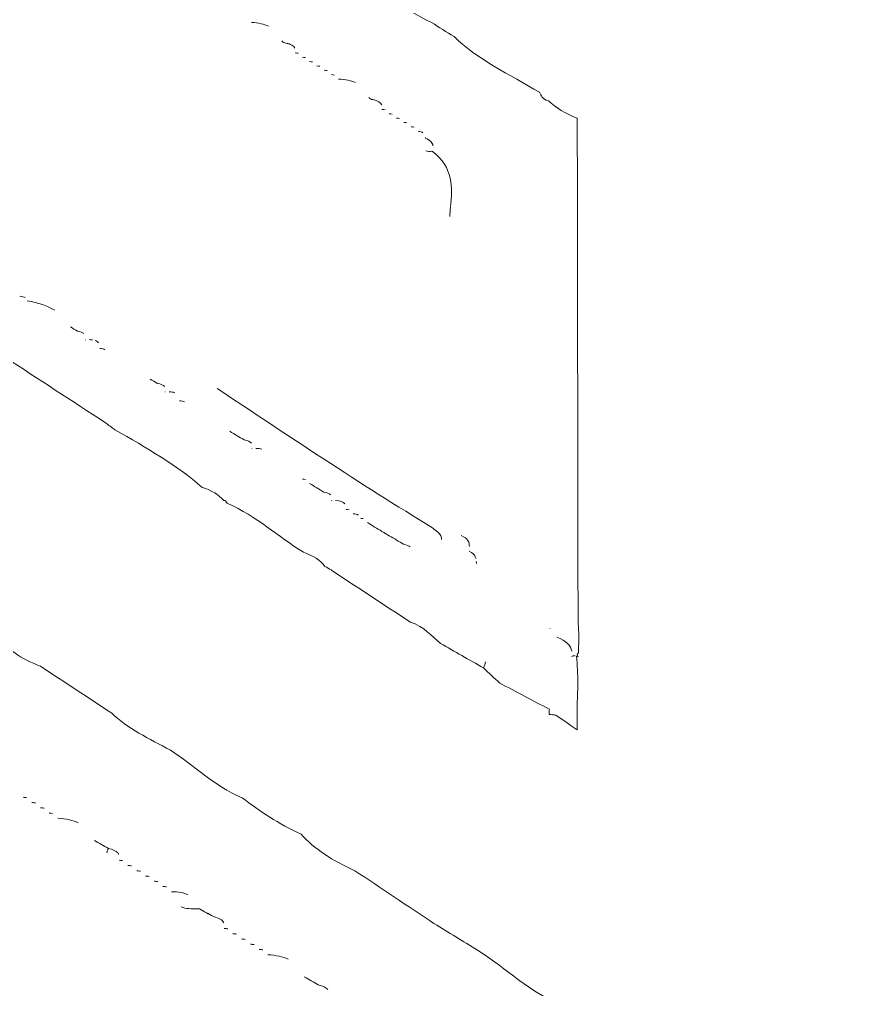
# Model space of a CAD drawing. Header units: inches. Extents: x -17.7 to 63.6, y -44.9 to 13.5.
# Drawn here: x 60.885 to 63.611, y -35.033 to -31.935 of the extents above; entities that cross this region are included whole.
import ezdxf

# ---------------------------------------------------------------- set-up
doc = ezdxf.new("R2010")
doc.units = ezdxf.units.IN
doc.header["$MEASUREMENT"] = 0
doc.layers.add('Capa 1', color=7, linetype='Continuous')

msp = doc.modelspace()

# ---------------------------------------------------------------- linework, layer by layer
at = {"layer": 'Capa 1', "lineweight": 0}
for points in [[(61.0956, -32.9574), (61.0959, -32.9576), (61.0959, -32.9576), (61.0956, -32.9574)], [(61.3502, -33.1241), (61.3505, -33.1243), (61.3505, -33.1243), (61.3502, -33.1241)], [(61.628, -33.3047), (61.6283, -33.3048), (61.6283, -33.3048), (61.628, -33.3047)], [(61.8827, -33.4713), (61.883, -33.4715), (61.883, -33.4715), (61.8827, -33.4713)]]:
    msp.add_lwpolyline(points, dxfattribs=at)
for points, knots in [([(62.6675, -32.2496), (62.6297, -32.2354), (62.599, -32.2169), (62.5753, -32.1942), (62.553, -32.19), (62.5536, -32.1773), (62.5472, -32.1673), (62.4509, -32.1109), (62.3452, -32.0597), (62.274, -31.9895), (62.2499, -31.9745), (62.2259, -31.9595), (62.2019, -31.9446), (62.1063, -31.8962), (62.0234, -31.8408), (61.9505, -31.7798), (61.9199, -31.7607), (61.8893, -31.7416), (61.8586, -31.7225), (61.7641, -31.6816), (61.7049, -31.6212), (61.627, -31.5711), (61.5884, -31.5475), (61.5499, -31.5239), (61.5114, -31.5003), (61.4417, -31.4539), (61.3719, -31.4074), (61.3022, -31.3609), (61.2436, -31.3346), (61.1944, -31.3032), (61.1594, -31.2643), (61.0993, -31.2369), (61.0505, -31.203), (61.0035, -31.168), (60.9257, -31.1338), (60.8777, -31.0835), (60.8139, -31.0417), (60.757, -31.0122), (60.6988, -30.9833), (60.6588, -30.9441), (60.5958, -30.9027), (60.5327, -30.8612), (60.4697, -30.8198), (60.4174, -30.7997), (60.3786, -30.7727), (60.353, -30.7389), (60.2761, -30.6918), (60.1993, -30.6447), (60.1224, -30.5975), (60.0914, -30.575), (60.0604, -30.5525), (60.0293, -30.53), (59.7632, -30.3585), (59.4971, -30.1869), (59.2309, -30.0154), (58.9864, -29.8579), (58.7421, -29.7003), (58.4966, -29.5433), (58.4626, -29.5216), (58.428, -29.5008), (58.4074, -29.4731), (58.3295, -29.4275), (58.2515, -29.3818), (58.1735, -29.3362), (58.1127, -29.2866), (58.101, -29.3474), (58.065, -29.3536), (58.0688, -29.3564), (58.0703, -29.3596), (58.0694, -29.3632), (58.0238, -29.3721), (57.9949, -29.3926), (57.9688, -29.4151), (57.9688, -29.4151), (57.9688, -29.4151), (57.9688, -29.4151), (57.9467, -29.4281), (57.9246, -29.4411), (57.9024, -29.4541), (57.8887, -29.4604), (57.8751, -29.4667), (57.8614, -29.473), (57.8351, -29.4951), (57.8088, -29.5171), (57.7825, -29.5392), (57.821, -29.558), (57.8589, -29.5772), (57.898, -29.5957), (57.8589, -29.5772), (57.821, -29.558), (57.7825, -29.5392), (57.7611, -29.5492), (57.7397, -29.5593), (57.7183, -29.5693), (57.6558, -29.6108), (57.5933, -29.6523), (57.5308, -29.6938), (57.4771, -29.7272), (57.4234, -29.7605), (57.3697, -29.7939), (57.3147, -29.8298), (57.2762, -29.8746), (57.2071, -29.903), (57.154, -29.9357), (57.101, -29.9684), (57.048, -30.0011), (57.0199, -30.0421), (56.9613, -30.0672), (56.9097, -30.0958), (56.8317, -30.1471), (56.7537, -30.1983), (56.6758, -30.2495), (56.6517, -30.272), (56.6218, -30.291), (56.584, -30.3052), (56.5066, -30.3655), (56.4255, -30.4237), (56.3282, -30.473), (56.3282, -30.473), (56.3295, -30.4723), (56.3295, -30.4723), (56.3216, -30.4768), (56.3136, -30.4814), (56.3057, -30.486), (56.2912, -30.4952), (56.2768, -30.5045), (56.2624, -30.5138), (56.1792, -30.5807), (56.0846, -30.6413), (55.9808, -30.6967), (55.9717, -30.705), (55.9625, -30.7134), (55.9534, -30.7217), (55.846, -30.7909), (55.7385, -30.86), (55.6311, -30.9292), (55.5207, -31.0016), (55.4103, -31.0739), (55.2999, -31.1463), (54.9712, -31.3589), (54.6411, -31.5708), (54.3147, -31.7847), (54.2087, -31.8542), (54.1072, -31.9261), (53.9904, -31.9894), (53.9821, -32.0142), (53.9516, -32.0283), (53.9199, -32.0418), (53.8955, -32.0598), (53.871, -32.0777), (53.8466, -32.0957), (53.7799, -32.1184), (53.7583, -32.1651), (53.7022, -32.1934), (53.6604, -32.2234), (53.5844, -32.2397), (53.5951, -32.2905), (53.5963, -32.3113), (53.5975, -32.3322), (53.5988, -32.353), (53.5976, -32.3991), (53.5954, -32.4452), (53.5953, -32.4913), (53.5941, -33.0031), (53.5932, -33.515), (53.5922, -34.0268), (53.5926, -34.0361), (53.5929, -34.0454), (53.5933, -34.0547), (53.5951, -34.0617), (53.5969, -34.0687), (53.5987, -34.0756), (53.6057, -34.0754), (53.6113, -34.077), (53.6158, -34.0801), (53.6158, -34.0801), (53.6158, -34.0801), (53.6158, -34.0801), (53.6113, -34.077), (53.6057, -34.0754), (53.5987, -34.0757), (53.599, -34.0959), (53.5992, -34.1161), (53.5995, -34.1364), (53.6007, -34.1469), (53.6019, -34.1574), (53.6031, -34.1679), (53.6227, -34.1622), (53.6215, -34.1513), (53.6218, -34.1407), (53.6218, -34.1407), (53.6223, -34.1399), (53.6223, -34.1399), (53.6844, -34.1296), (53.7185, -34.099), (53.7579, -34.0723), (53.7579, -34.0723), (53.7579, -34.0723), (53.7579, -34.0723), (53.7853, -34.0566), (53.8128, -34.041), (53.8404, -34.0253), (53.8588, -34.0122), (53.8774, -33.999), (53.896, -33.9859), (53.899, -33.978), (53.9016, -33.9701), (53.9041, -33.9621), (53.9016, -33.9701), (53.899, -33.978), (53.896, -33.9859), (53.9284, -33.9714), (53.9694, -33.9608), (53.9659, -33.9301), (54.0547, -33.8791), (54.1466, -33.8299), (54.2316, -33.7768), (54.4151, -33.6622), (54.5951, -33.5456), (54.7765, -33.4298), (54.8219, -33.3924), (54.8771, -33.3606), (54.936, -33.3309), (54.9908, -33.2944), (55.0457, -33.258), (55.1006, -33.2215), (55.1614, -33.1839), (55.2223, -33.1464), (55.2831, -33.1089), (55.3304, -33.0771), (55.3776, -33.0454), (55.4249, -33.0137), (55.4852, -32.9666), (55.5565, -32.9259), (55.6304, -32.8867), (55.6707, -32.8595), (55.7111, -32.8324), (55.7514, -32.8053), (55.8175, -32.7529), (55.8968, -32.7082), (55.9776, -32.6644), (56.009, -32.6373), (56.0467, -32.6139), (56.0915, -32.5945), (56.1524, -32.5345), (56.2404, -32.4893), (56.3249, -32.4422), (56.3551, -32.4236), (56.3853, -32.4049), (56.4156, -32.3862), (56.4899, -32.3247), (56.5752, -32.2693), (56.6732, -32.221), (56.6882, -32.2025), (56.7122, -32.1891), (56.7411, -32.1786), (56.8236, -32.1126), (56.9153, -32.0518), (57.0194, -31.9978), (57.0346, -31.9886), (57.0499, -31.9794), (57.0652, -31.9703), (57.1547, -31.8993), (57.2538, -31.8338), (57.3677, -31.7766), (57.3749, -31.7717), (57.3821, -31.7668), (57.3893, -31.7619), (57.4935, -31.6903), (57.5918, -31.6154), (57.7134, -31.5536), (57.7994, -31.4934), (57.8854, -31.4333), (57.9714, -31.3731), (57.9391, -31.3281), (57.8809, -31.2999), (57.8146, -31.298), (57.8809, -31.2999), (57.9391, -31.3281), (57.9714, -31.3731), (57.9863, -31.3651), (58.0012, -31.3571), (58.0161, -31.3491), (58.0227, -31.3469), (58.0298, -31.3458), (58.0373, -31.3458), (58.0396, -31.3417), (58.0413, -31.3376), (58.0423, -31.3333), (58.0492, -31.329), (58.0561, -31.3247), (58.063, -31.3204), (58.0674, -31.3154), (58.0719, -31.3104), (58.0764, -31.3054), (58.0764, -31.3054), (58.0764, -31.3054), (58.0764, -31.3054), (58.0719, -31.3104), (58.0674, -31.3154), (58.063, -31.3204), (58.0703, -31.3189), (58.0776, -31.3174), (58.0849, -31.3158), (58.0842, -31.3118), (58.0849, -31.3077), (58.0869, -31.3038), (58.0869, -31.3038), (58.0831, -31.3044), (58.0801, -31.3048), (58.0801, -31.3048), (58.0869, -31.3038), (58.0869, -31.3038), (58.1015, -31.2948), (58.1162, -31.2858), (58.1309, -31.2768), (58.2089, -31.2519), (58.2087, -31.3037), (58.2456, -31.319), (58.2468, -31.3235), (58.2483, -31.328), (58.2501, -31.3324), (58.2653, -31.3375), (58.2804, -31.3426), (58.2955, -31.3477), (58.3417, -31.3794), (58.3879, -31.4111), (58.4341, -31.4428), (58.4938, -31.4676), (58.5395, -31.4998), (58.5737, -31.5381), (58.651, -31.5772), (58.7221, -31.6199), (58.7828, -31.6686), (58.8294, -31.6996), (58.876, -31.7307), (58.9226, -31.7617), (59.0031, -31.8024), (59.0713, -31.8498), (59.1313, -31.9015), (59.1763, -31.9201), (59.2153, -31.9423), (59.2445, -31.9702), (59.3273, -32.026), (59.427, -32.0726), (59.4827, -32.1432), (59.4995, -32.1645), (59.5577, -32.1725), (59.5874, -32.1919), (60.0047, -32.4631), (60.4204, -32.7352), (60.8363, -33.0072), (60.8386, -33.0088), (60.8387, -33.0116), (60.8398, -33.0138), (60.9465, -33.0833), (61.0532, -33.1529), (61.1599, -33.2224), (61.17, -33.2301), (61.1801, -33.2377), (61.1902, -33.2453), (61.2914, -33.3023), (61.3906, -33.3602), (61.4695, -33.4294), (61.4995, -33.4388), (61.5222, -33.4526), (61.538, -33.4706), (61.5434, -33.4709), (61.5461, -33.4726), (61.5461, -33.4759), (61.5461, -33.4759), (61.5493, -33.4792), (61.5493, -33.4792), (61.6449, -33.5234), (61.7101, -33.5847), (61.7925, -33.6363), (61.8227, -33.6474), (61.8479, -33.6613), (61.8615, -33.6815), (61.868, -33.6852), (61.8745, -33.689), (61.8809, -33.6928), (61.8809, -33.6928), (61.8837, -33.6946), (61.8837, -33.6946), (61.9603, -33.7451), (62.0369, -33.7955), (62.1135, -33.8459), (62.1135, -33.8459), (62.1155, -33.8471), (62.1155, -33.8471), (62.1216, -33.8511), (62.1277, -33.8551), (62.1337, -33.859), (62.1807, -33.8743), (62.1997, -33.9039), (62.2308, -33.9273), (62.2763, -33.9534), (62.3219, -33.9795), (62.3675, -34.0055), (62.3714, -33.9992), (62.3736, -33.9928), (62.3746, -33.9866), (62.3736, -33.9928), (62.3714, -33.9992), (62.3675, -34.0055), (62.3849, -34.0217), (62.4023, -34.0378), (62.4197, -34.054), (62.4725, -34.0819), (62.5253, -34.1098), (62.5782, -34.1377), (62.5782, -34.1377), (62.5783, -34.1378), (62.5783, -34.1378), (62.578, -34.1434), (62.5776, -34.1489), (62.5773, -34.1544), (62.5848, -34.1545), (62.5922, -34.1553), (62.5994, -34.1568), (62.6196, -34.1707), (62.6399, -34.1845), (62.6675, -34.2034), (62.6675, -34.1665), (62.6675, -34.1388), (62.6675, -34.1112), (62.6682, -34.0923), (62.6689, -34.0735), (62.6697, -34.0546), (62.6692, -34.0404), (62.6687, -34.0261), (62.6683, -34.0119), (62.6683, -34.0119), (62.6683, -34.0119), (62.6683, -34.0119), (62.6673, -33.9972), (62.6663, -33.9825), (62.6653, -33.9678), (62.6653, -33.9678), (62.6701, -33.9704), (62.6701, -33.9704), (62.6659, -33.9659), (62.6662, -33.9616), (62.671, -33.9574), (62.6716, -33.9435), (62.6722, -33.9296), (62.6729, -33.9157), (62.6719, -33.8879), (62.6701, -33.8602), (62.67, -33.8325), (62.6691, -33.3048), (62.6683, -32.7772), (62.6675, -32.2496)], [0, 0, 0, 0, 1, 1, 1, 2, 2, 2, 3, 3, 3, 4, 4, 4, 5, 5, 5, 6, 6, 6, 7, 7, 7, 8, 8, 8, 9, 9, 9, 10, 10, 10, 11, 11, 11, 12, 12, 12, 13, 13, 13, 14, 14, 14, 15, 15, 15, 16, 16, 16, 17, 17, 17, 18, 18, 18, 19, 19, 19, 20, 20, 20, 21, 21, 21, 22, 22, 22, 23, 23, 23, 24, 24, 24, 25, 25, 25, 26, 26, 26, 27, 27, 27, 28, 28, 28, 29, 29, 29, 30, 30, 30, 31, 31, 31, 32, 32, 32, 33, 33, 33, 34, 34, 34, 35, 35, 35, 36, 36, 36, 37, 37, 37, 38, 38, 38, 39, 39, 39, 40, 40, 40, 41, 41, 41, 42, 42, 42, 43, 43, 43, 44, 44, 44, 45, 45, 45, 46, 46, 46, 47, 47, 47, 48, 48, 48, 49, 49, 49, 50, 50, 50, 51, 51, 51, 52, 52, 52, 53, 53, 53, 54, 54, 54, 55, 55, 55, 56, 56, 56, 57, 57, 57, 58, 58, 58, 59, 59, 59, 60, 60, 60, 61, 61, 61, 62, 62, 62, 63, 63, 63, 64, 64, 64, 65, 65, 65, 66, 66, 66, 67, 67, 67, 68, 68, 68, 69, 69, 69, 70, 70, 70, 71, 71, 71, 72, 72, 72, 73, 73, 73, 74, 74, 74, 75, 75, 75, 76, 76, 76, 77, 77, 77, 78, 78, 78, 79, 79, 79, 80, 80, 80, 81, 81, 81, 82, 82, 82, 83, 83, 83, 84, 84, 84, 85, 85, 85, 86, 86, 86, 87, 87, 87, 88, 88, 88, 89, 89, 89, 90, 90, 90, 91, 91, 91, 92, 92, 92, 93, 93, 93, 94, 94, 94, 95, 95, 95, 96, 96, 96, 97, 97, 97, 98, 98, 98, 99, 99, 99, 100, 100, 100, 101, 101, 101, 102, 102, 102, 103, 103, 103, 104, 104, 104, 105, 105, 105, 106, 106, 106, 107, 107, 107, 108, 108, 108, 109, 109, 109, 110, 110, 110, 111, 111, 111, 112, 112, 112, 113, 113, 113, 114, 114, 114, 115, 115, 115, 116, 116, 116, 117, 117, 117, 118, 118, 118, 119, 119, 119, 120, 120, 120, 121, 121, 121, 122, 122, 122, 123, 123, 123, 124, 124, 124, 125, 125, 125, 126, 126, 126, 127, 127, 127, 128, 128, 128, 129, 129, 129, 130, 130, 130, 131, 131, 131, 132, 132, 132, 133, 133, 133, 134, 134, 134, 135, 135, 135, 136, 136, 136, 137, 137, 137, 138, 138, 138, 139, 139, 139, 140, 140, 140, 141, 141, 141, 142, 142, 142, 143, 143, 143, 144, 144, 144, 145, 145, 145, 146, 146, 146, 147, 147, 147, 148, 148, 148, 149, 149, 149, 150, 150, 150, 151, 151, 151, 151]), ([(61.6269, -31.9443), (61.6269, -31.9443), (61.6269, -31.9443), (61.6269, -31.9443), (61.6494, -31.9456), (61.667, -31.9496), (61.6809, -31.956), (61.667, -31.9496), (61.6494, -31.9456), (61.6269, -31.9443)], [0, 0, 0, 0, 1, 1, 1, 2, 2, 2, 3, 3, 3, 3]), ([(61.7375, -32.0101), (61.7305, -32.0094), (61.726, -32.0071), (61.7237, -32.0032), (61.726, -32.0071), (61.7305, -32.0094), (61.7375, -32.01), (61.7526, -32.0136), (61.7616, -32.0191), (61.7652, -32.0264), (61.7616, -32.0191), (61.7526, -32.0136), (61.7375, -32.0101)], [0, 0, 0, 0, 1, 1, 1, 2, 2, 2, 3, 3, 3, 4, 4, 4, 4]), ([(61.766, -32.0415), (61.766, -32.0415), (61.7659, -32.0414), (61.7659, -32.0414), (61.7659, -32.0414), (61.766, -32.0415), (61.766, -32.0415), (61.7697, -32.0416), (61.7729, -32.042), (61.7757, -32.0426), (61.7729, -32.042), (61.7697, -32.0416), (61.766, -32.0415)], [0, 0, 0, 0, 1, 1, 1, 2, 2, 2, 3, 3, 3, 4, 4, 4, 4]), ([(61.7892, -32.0554), (61.7892, -32.0554), (61.7892, -32.0554), (61.7892, -32.0554), (61.7929, -32.0555), (61.7961, -32.0559), (61.7989, -32.0565), (61.7961, -32.0559), (61.7929, -32.0555), (61.7892, -32.0554)], [0, 0, 0, 0, 1, 1, 1, 2, 2, 2, 3, 3, 3, 3]), ([(61.8124, -32.0693), (61.8124, -32.0693), (61.8124, -32.0693), (61.8124, -32.0693), (61.816, -32.0694), (61.8192, -32.0698), (61.822, -32.0704), (61.8192, -32.0698), (61.816, -32.0694), (61.8124, -32.0693)], [0, 0, 0, 0, 1, 1, 1, 2, 2, 2, 3, 3, 3, 3]), ([(61.8355, -32.0832), (61.8355, -32.0832), (61.8355, -32.0832), (61.8355, -32.0832), (61.8391, -32.0833), (61.8424, -32.0836), (61.8452, -32.0843), (61.8424, -32.0836), (61.8391, -32.0833), (61.8355, -32.0832)], [0, 0, 0, 0, 1, 1, 1, 2, 2, 2, 3, 3, 3, 3]), ([(61.8587, -32.097), (61.8587, -32.097), (61.8587, -32.097), (61.8587, -32.097), (61.8623, -32.0972), (61.8655, -32.0975), (61.8683, -32.0982), (61.8655, -32.0975), (61.8623, -32.0972), (61.8587, -32.097)], [0, 0, 0, 0, 1, 1, 1, 2, 2, 2, 3, 3, 3, 3]), ([(61.8818, -32.1109), (61.8818, -32.1109), (61.8818, -32.1109), (61.8818, -32.1109), (61.8854, -32.1111), (61.8887, -32.1114), (61.8914, -32.1121), (61.8887, -32.1114), (61.8854, -32.1111), (61.8818, -32.1109)], [0, 0, 0, 0, 1, 1, 1, 2, 2, 2, 3, 3, 3, 3]), ([(61.9047, -32.1249), (61.9047, -32.1249), (61.9047, -32.1249), (61.9047, -32.1249), (61.9272, -32.1261), (61.9448, -32.1302), (61.9587, -32.1365), (61.9448, -32.1302), (61.9272, -32.1261), (61.9047, -32.1249)], [0, 0, 0, 0, 1, 1, 1, 2, 2, 2, 3, 3, 3, 3]), ([(63.6046, -35.7257), (63.559, -35.7086), (63.5219, -35.6862), (63.4933, -35.6589), (63.4665, -35.6539), (63.4672, -35.6386), (63.4594, -35.6264), (63.3433, -35.5583), (63.2157, -35.4966), (63.1298, -35.4119), (63.1008, -35.3938), (63.0718, -35.3757), (63.0428, -35.3577), (62.9274, -35.2993), (62.8274, -35.2324), (62.7395, -35.1589), (62.7025, -35.1359), (62.6656, -35.1128), (62.6286, -35.0898), (62.5145, -35.0404), (62.4431, -34.9675), (62.3491, -34.9071), (62.3026, -34.8786), (62.2561, -34.8501), (62.2096, -34.8216), (62.1255, -34.7656), (62.0413, -34.7095), (61.9572, -34.6534), (61.8865, -34.6216), (61.8272, -34.5838), (61.7849, -34.5368), (61.7124, -34.5038), (61.6535, -34.4628), (61.5968, -34.4206), (61.5029, -34.3794), (61.445, -34.3187), (61.368, -34.2682), (61.2993, -34.2326), (61.2292, -34.1978), (61.1809, -34.1505), (61.1048, -34.1005), (61.0287, -34.0505), (60.9526, -34.0004), (60.8896, -33.9763), (60.8428, -33.9437), (60.8119, -33.9028), (60.7191, -33.846), (60.6264, -33.7891), (60.5336, -33.7323), (60.4962, -33.7051), (60.4587, -33.678), (60.4213, -33.6508), (60.1002, -33.4438), (59.7791, -33.2368), (59.4578, -33.0299), (59.1628, -32.8398), (58.868, -32.6496), (58.5718, -32.4602), (58.5308, -32.434), (58.489, -32.4089), (58.4643, -32.3755), (58.3701, -32.3204), (58.276, -32.2653), (58.1819, -32.2102), (58.1086, -32.1505), (58.0945, -32.2239), (58.051, -32.2313), (58.0556, -32.2347), (58.0574, -32.2385), (58.0563, -32.2429), (58.0013, -32.2536), (57.9665, -32.2784), (57.935, -32.3055), (57.935, -32.3055), (57.935, -32.3055), (57.935, -32.3055), (57.9083, -32.3212), (57.8816, -32.3369), (57.8549, -32.3526), (57.8384, -32.3602), (57.8218, -32.3678), (57.8053, -32.3754), (57.7736, -32.402), (57.7419, -32.4286), (57.7102, -32.4552), (57.7566, -32.478), (57.8024, -32.5011), (57.8495, -32.5234), (57.8024, -32.5011), (57.7566, -32.478), (57.7102, -32.4552), (57.6844, -32.4673), (57.6586, -32.4795), (57.6327, -32.4916), (57.5573, -32.5417), (57.4819, -32.5917), (57.4064, -32.6418), (57.3416, -32.682), (57.2769, -32.7223), (57.2121, -32.7626), (57.1457, -32.8059), (57.0992, -32.86), (57.0158, -32.8942), (56.9518, -32.9336), (56.8878, -32.9731), (56.8238, -33.0125), (56.79, -33.0621), (56.7193, -33.0923), (56.657, -33.1269), (56.5629, -33.1887), (56.4688, -33.2505), (56.3747, -33.3124), (56.3457, -33.3394), (56.3097, -33.3624), (56.2639, -33.3795), (56.1706, -33.4523), (56.0727, -33.5225), (55.9553, -33.582), (55.9553, -33.582), (55.957, -33.5811), (55.957, -33.5811), (55.9474, -33.5866), (55.9377, -33.5921), (55.9281, -33.5976), (55.9107, -33.6089), (55.8933, -33.6201), (55.8759, -33.6313), (55.7755, -33.712), (55.6614, -33.7851), (55.5361, -33.8519), (55.5251, -33.862), (55.5141, -33.8721), (55.5031, -33.8822), (55.3735, -33.9656), (55.2438, -34.049), (55.1142, -34.1325), (54.981, -34.2198), (54.8478, -34.3071), (54.7146, -34.3945), (54.318, -34.651), (53.9197, -34.9067), (53.5258, -35.1647), (53.3978, -35.2486), (53.2754, -35.3354), (53.1345, -35.4118), (53.1244, -35.4417), (53.0876, -35.4587), (53.0494, -35.475), (53.0199, -35.4967), (52.9904, -35.5183), (52.9609, -35.54), (52.8805, -35.5674), (52.8544, -35.6238), (52.7867, -35.658), (52.7363, -35.6941), (52.6445, -35.7138), (52.6574, -35.7751), (52.6589, -35.8002), (52.6604, -35.8254), (52.6619, -35.8505), (52.6604, -35.9061), (52.6578, -35.9618), (52.6577, -36.0174), (52.6562, -36.635), (52.6551, -37.2526), (52.6539, -37.8702), (52.6544, -37.8814), (52.6548, -37.8926), (52.6553, -37.9039), (52.6575, -37.9123), (52.6597, -37.9207), (52.6619, -37.9291), (52.6702, -37.9289), (52.677, -37.9307), (52.6824, -37.9345), (52.6824, -37.9345), (52.6824, -37.9345), (52.6824, -37.9345), (52.677, -37.9307), (52.6702, -37.9289), (52.6619, -37.9292), (52.6622, -37.9536), (52.6625, -37.978), (52.6627, -38.0024), (52.6642, -38.0151), (52.6656, -38.0278), (52.6671, -38.0405), (52.6908, -38.0335), (52.6893, -38.0204), (52.6896, -38.0077), (52.6897, -38.0077), (52.6903, -38.0067), (52.6903, -38.0067), (52.7652, -37.9942), (52.8064, -37.9573), (52.8539, -37.9251), (52.8539, -37.9251), (52.8539, -37.9251), (52.8539, -37.9251), (52.887, -37.9062), (52.9201, -37.8873), (52.9535, -37.8684), (52.9757, -37.8526), (52.9981, -37.8367), (53.0205, -37.8208), (53.0241, -37.8113), (53.0273, -37.8017), (53.0303, -37.7921), (53.0273, -37.8017), (53.0241, -37.8113), (53.0205, -37.8208), (53.0596, -37.8033), (53.1091, -37.7906), (53.1049, -37.7535), (53.212, -37.692), (53.3229, -37.6326), (53.4255, -37.5685), (53.6469, -37.4302), (53.8641, -37.2895), (54.083, -37.1498), (54.1378, -37.1047), (54.2044, -37.0663), (54.2754, -37.0305), (54.3416, -36.9865), (54.4078, -36.9425), (54.4741, -36.8984), (54.5475, -36.8532), (54.6209, -36.8079), (54.6943, -36.7626), (54.7513, -36.7243), (54.8083, -36.686), (54.8653, -36.6477), (54.9381, -36.5909), (55.0242, -36.5418), (55.1133, -36.4945), (55.162, -36.4617), (55.2107, -36.429), (55.2594, -36.3962), (55.3392, -36.3331), (55.4348, -36.2792), (55.5323, -36.2263), (55.5701, -36.1935), (55.6157, -36.1653), (55.6697, -36.142), (55.7432, -36.0695), (55.8494, -36.015), (55.9513, -35.9582), (55.9878, -35.9356), (56.0243, -35.9131), (56.0608, -35.8906), (56.1505, -35.8163), (56.2534, -35.7495), (56.3717, -35.6912), (56.3898, -35.6689), (56.4187, -35.6528), (56.4535, -35.6401), (56.5531, -35.5605), (56.6637, -35.487), (56.7893, -35.4219), (56.8077, -35.4108), (56.8262, -35.3998), (56.8446, -35.3887), (56.9526, -35.3031), (57.0722, -35.224), (57.2097, -35.155), (57.2183, -35.1491), (57.227, -35.1432), (57.2357, -35.1373), (57.3614, -35.0509), (57.4801, -34.9605), (57.6268, -34.8859), (57.7305, -34.8133), (57.8343, -34.7407), (57.9381, -34.6681), (57.8991, -34.6138), (57.8289, -34.5798), (57.7489, -34.5775), (57.8289, -34.5798), (57.8991, -34.6138), (57.9381, -34.6681), (57.9561, -34.6584), (57.9741, -34.6488), (57.9921, -34.6391), (58, -34.6365), (58.0085, -34.6352), (58.0176, -34.6352), (58.0204, -34.6302), (58.0224, -34.6252), (58.0237, -34.6201), (58.032, -34.6149), (58.0403, -34.6097), (58.0486, -34.6045), (58.054, -34.5985), (58.0594, -34.5924), (58.0648, -34.5864), (58.0648, -34.5864), (58.0648, -34.5864), (58.0648, -34.5864), (58.0594, -34.5924), (58.054, -34.5985), (58.0486, -34.6045), (58.0574, -34.6027), (58.0662, -34.6009), (58.0751, -34.599), (58.0743, -34.5941), (58.0751, -34.5893), (58.0774, -34.5845), (58.0774, -34.5845), (58.0729, -34.5852), (58.0692, -34.5857), (58.0692, -34.5857), (58.0774, -34.5845), (58.0774, -34.5845), (58.0951, -34.5736), (58.1128, -34.5628), (58.1305, -34.5519), (58.2247, -34.5219), (58.2244, -34.5844), (58.269, -34.6029), (58.2704, -34.6083), (58.2722, -34.6137), (58.2744, -34.619), (58.2927, -34.6252), (58.3109, -34.6313), (58.3292, -34.6375), (58.3849, -34.6757), (58.4406, -34.7139), (58.4964, -34.7522), (58.5685, -34.7821), (58.6236, -34.821), (58.6649, -34.8672), (58.7581, -34.9144), (58.844, -34.9659), (58.9172, -35.0246), (58.9734, -35.0621), (59.0296, -35.0996), (59.0858, -35.137), (59.183, -35.1862), (59.2653, -35.2433), (59.3377, -35.3058), (59.3919, -35.3282), (59.439, -35.3549), (59.4742, -35.3886), (59.5742, -35.4559), (59.6945, -35.5121), (59.7617, -35.5973), (59.782, -35.623), (59.8522, -35.6327), (59.8881, -35.6561), (60.3916, -35.9834), (60.8932, -36.3117), (61.395, -36.6399), (61.3978, -36.6418), (61.3979, -36.6452), (61.3993, -36.6478), (61.528, -36.7318), (61.6568, -36.8157), (61.7855, -36.8996), (61.7977, -36.9088), (61.8099, -36.918), (61.8221, -36.9272), (61.9441, -36.9959), (62.0639, -37.0659), (62.1591, -37.1493), (62.1953, -37.1607), (62.2227, -37.1774), (62.2418, -37.1991), (62.2483, -37.1994), (62.2516, -37.2015), (62.2516, -37.2055), (62.2516, -37.2055), (62.2554, -37.2094), (62.2554, -37.2094), (62.3708, -37.2628), (62.4494, -37.3367), (62.5489, -37.3991), (62.5853, -37.4124), (62.6157, -37.4291), (62.6321, -37.4535), (62.6399, -37.4581), (62.6477, -37.4626), (62.6555, -37.4672), (62.6555, -37.4672), (62.6588, -37.4694), (62.6588, -37.4694), (62.7513, -37.5302), (62.8437, -37.5911), (62.9362, -37.6519), (62.9362, -37.6519), (62.9386, -37.6534), (62.9386, -37.6534), (62.9459, -37.6582), (62.9532, -37.663), (62.9606, -37.6678), (63.0172, -37.6862), (63.0402, -37.7219), (63.0777, -37.7501), (63.1326, -37.7816), (63.1876, -37.8131), (63.2426, -37.8445), (63.2474, -37.8368), (63.25, -37.8292), (63.2512, -37.8216), (63.25, -37.8292), (63.2474, -37.8368), (63.2426, -37.8445), (63.2636, -37.864), (63.2846, -37.8835), (63.3056, -37.903), (63.3694, -37.9367), (63.4331, -37.9703), (63.4968, -38.004), (63.4968, -38.004), (63.497, -38.0042), (63.497, -38.0042), (63.4966, -38.0108), (63.4962, -38.0175), (63.4958, -38.0242), (63.5049, -38.0243), (63.5138, -38.0253), (63.5224, -38.027), (63.5469, -38.0438), (63.5713, -38.0605), (63.6046, -38.0833), (63.6046, -38.0387), (63.6046, -38.0054), (63.6046, -37.972), (63.6055, -37.9493), (63.6064, -37.9265), (63.6073, -37.9038), (63.6067, -37.8866), (63.6061, -37.8694), (63.6056, -37.8522), (63.6056, -37.8522), (63.6056, -37.8522), (63.6056, -37.8522), (63.6044, -37.8344), (63.6032, -37.8167), (63.602, -37.799), (63.6019, -37.799), (63.6078, -37.8021), (63.6078, -37.8021), (63.6027, -37.7968), (63.603, -37.7915), (63.6089, -37.7864), (63.6096, -37.7696), (63.6104, -37.7529), (63.6111, -37.7361), (63.6099, -37.7026), (63.6078, -37.6692), (63.6077, -37.6357), (63.6065, -36.999), (63.6056, -36.3624), (63.6046, -35.7257)], [0, 0, 0, 0, 1, 1, 1, 2, 2, 2, 3, 3, 3, 4, 4, 4, 5, 5, 5, 6, 6, 6, 7, 7, 7, 8, 8, 8, 9, 9, 9, 10, 10, 10, 11, 11, 11, 12, 12, 12, 13, 13, 13, 14, 14, 14, 15, 15, 15, 16, 16, 16, 17, 17, 17, 18, 18, 18, 19, 19, 19, 20, 20, 20, 21, 21, 21, 22, 22, 22, 23, 23, 23, 24, 24, 24, 25, 25, 25, 26, 26, 26, 27, 27, 27, 28, 28, 28, 29, 29, 29, 30, 30, 30, 31, 31, 31, 32, 32, 32, 33, 33, 33, 34, 34, 34, 35, 35, 35, 36, 36, 36, 37, 37, 37, 38, 38, 38, 39, 39, 39, 40, 40, 40, 41, 41, 41, 42, 42, 42, 43, 43, 43, 44, 44, 44, 45, 45, 45, 46, 46, 46, 47, 47, 47, 48, 48, 48, 49, 49, 49, 50, 50, 50, 51, 51, 51, 52, 52, 52, 53, 53, 53, 54, 54, 54, 55, 55, 55, 56, 56, 56, 57, 57, 57, 58, 58, 58, 59, 59, 59, 60, 60, 60, 61, 61, 61, 62, 62, 62, 63, 63, 63, 64, 64, 64, 65, 65, 65, 66, 66, 66, 67, 67, 67, 68, 68, 68, 69, 69, 69, 70, 70, 70, 71, 71, 71, 72, 72, 72, 73, 73, 73, 74, 74, 74, 75, 75, 75, 76, 76, 76, 77, 77, 77, 78, 78, 78, 79, 79, 79, 80, 80, 80, 81, 81, 81, 82, 82, 82, 83, 83, 83, 84, 84, 84, 85, 85, 85, 86, 86, 86, 87, 87, 87, 88, 88, 88, 89, 89, 89, 90, 90, 90, 91, 91, 91, 92, 92, 92, 93, 93, 93, 94, 94, 94, 95, 95, 95, 96, 96, 96, 97, 97, 97, 98, 98, 98, 99, 99, 99, 100, 100, 100, 101, 101, 101, 102, 102, 102, 103, 103, 103, 104, 104, 104, 105, 105, 105, 106, 106, 106, 107, 107, 107, 108, 108, 108, 109, 109, 109, 110, 110, 110, 111, 111, 111, 112, 112, 112, 113, 113, 113, 114, 114, 114, 115, 115, 115, 116, 116, 116, 117, 117, 117, 118, 118, 118, 119, 119, 119, 120, 120, 120, 121, 121, 121, 122, 122, 122, 123, 123, 123, 124, 124, 124, 125, 125, 125, 126, 126, 126, 127, 127, 127, 128, 128, 128, 129, 129, 129, 130, 130, 130, 131, 131, 131, 132, 132, 132, 133, 133, 133, 134, 134, 134, 135, 135, 135, 136, 136, 136, 137, 137, 137, 138, 138, 138, 139, 139, 139, 140, 140, 140, 141, 141, 141, 142, 142, 142, 143, 143, 143, 144, 144, 144, 145, 145, 145, 146, 146, 146, 147, 147, 147, 148, 148, 148, 149, 149, 149, 150, 150, 150, 151, 151, 151, 151]), ([(62.0153, -32.1906), (62.0083, -32.19), (62.0037, -32.1877), (62.0015, -32.1838), (62.0037, -32.1877), (62.0083, -32.19), (62.0153, -32.1906), (62.0304, -32.1941), (62.0394, -32.1996), (62.043, -32.2069), (62.0394, -32.1996), (62.0304, -32.1941), (62.0153, -32.1906)], [0, 0, 0, 0, 1, 1, 1, 2, 2, 2, 3, 3, 3, 4, 4, 4, 4]), ([(62.0438, -32.222), (62.0438, -32.222), (62.0436, -32.222), (62.0436, -32.222), (62.0436, -32.222), (62.0438, -32.222), (62.0438, -32.222), (62.0475, -32.2222), (62.0507, -32.2225), (62.0535, -32.2232), (62.0507, -32.2225), (62.0475, -32.2222), (62.0438, -32.222)], [0, 0, 0, 0, 1, 1, 1, 2, 2, 2, 3, 3, 3, 4, 4, 4, 4]), ([(62.067, -32.2359), (62.067, -32.2359), (62.067, -32.2359), (62.067, -32.2359), (62.0706, -32.2361), (62.0739, -32.2364), (62.0766, -32.2371), (62.0739, -32.2364), (62.0706, -32.2361), (62.067, -32.2359)], [0, 0, 0, 0, 1, 1, 1, 2, 2, 2, 3, 3, 3, 3]), ([(62.0902, -32.2498), (62.0902, -32.2498), (62.0902, -32.2498), (62.0902, -32.2498), (62.0938, -32.2499), (62.097, -32.2503), (62.0998, -32.2509), (62.097, -32.2503), (62.0938, -32.2499), (62.0902, -32.2498)], [0, 0, 0, 0, 1, 1, 1, 2, 2, 2, 3, 3, 3, 3]), ([(62.1133, -32.2637), (62.1133, -32.2637), (62.1133, -32.2637), (62.1133, -32.2637), (62.1169, -32.2638), (62.1202, -32.2642), (62.123, -32.2648), (62.1202, -32.2642), (62.1169, -32.2638), (62.1133, -32.2637)], [0, 0, 0, 0, 1, 1, 1, 2, 2, 2, 3, 3, 3, 3]), ([(62.1364, -32.2776), (62.1364, -32.2776), (62.1364, -32.2776), (62.1364, -32.2776), (62.1401, -32.2777), (62.1433, -32.2781), (62.1461, -32.2787), (62.1433, -32.2781), (62.1401, -32.2777), (62.1364, -32.2776)], [0, 0, 0, 0, 1, 1, 1, 2, 2, 2, 3, 3, 3, 3]), ([(62.1596, -32.2914), (62.1662, -32.2924), (62.1711, -32.2942), (62.1746, -32.2965), (62.1711, -32.2942), (62.1662, -32.2924), (62.1596, -32.2914), (62.1596, -32.2914), (62.1596, -32.2914), (62.1596, -32.2914)], [0, 0, 0, 0, 1, 1, 1, 2, 2, 2, 3, 3, 3, 3]), ([(62.1826, -32.3119), (62.1826, -32.3119), (62.1829, -32.3135), (62.1829, -32.3135), (62.1829, -32.3133), (62.1826, -32.3119), (62.1826, -32.3119)], [0, 0, 0, 0, 1, 1, 1, 2, 2, 2, 2]), ([(62.183, -32.3136), (62.183, -32.3136), (62.1829, -32.3136), (62.1829, -32.3136), (62.1975, -32.3205), (62.2049, -32.3286), (62.2065, -32.3378), (62.2049, -32.3286), (62.1975, -32.3205), (62.183, -32.3136)], [0, 0, 0, 0, 1, 1, 1, 2, 2, 2, 3, 3, 3, 3]), ([(62.2068, -32.3437), (62.2068, -32.3436), (62.2068, -32.3436), (62.2068, -32.3435), (62.2068, -32.3436), (62.2068, -32.3436), (62.2068, -32.3437)], [0, 0, 0, 0, 1, 1, 1, 2, 2, 2, 2]), ([(62.1835, -32.3541), (62.1835, -32.3541), (62.1835, -32.3541), (62.1835, -32.3541), (62.1895, -32.357), (62.196, -32.3576), (62.2032, -32.3557), (62.2032, -32.3557), (62.2032, -32.3557), (62.2032, -32.3558), (62.196, -32.3576), (62.1895, -32.357), (62.1835, -32.3541)], [0, 0, 0, 0, 1, 1, 1, 2, 2, 2, 3, 3, 3, 4, 4, 4, 4]), ([(62.2626, -32.5324), (62.2681, -32.4714), (62.2735, -32.4093), (62.2036, -32.3549), (62.2036, -32.3549), (62.2036, -32.3549), (62.2036, -32.3549), (62.2735, -32.4093), (62.2681, -32.4714), (62.2626, -32.5324)], [0, 0, 0, 0, 1, 1, 1, 2, 2, 2, 3, 3, 3, 3]), ([(62.2602, -32.5642), (62.2607, -32.5544), (62.2616, -32.5445), (62.2625, -32.5346), (62.2616, -32.5445), (62.2607, -32.5544), (62.2602, -32.5642)], [0, 0, 0, 0, 1, 1, 1, 2, 2, 2, 2]), ([(60.887, -32.8189), (60.8942, -32.8192), (60.8998, -32.8205), (60.9037, -32.8228), (60.8998, -32.8205), (60.8942, -32.8192), (60.887, -32.8189), (60.887, -32.8189), (60.887, -32.8189), (60.887, -32.8189)], [0, 0, 0, 0, 1, 1, 1, 2, 2, 2, 3, 3, 3, 3]), ([(60.9102, -32.8328), (60.9102, -32.8328), (60.9102, -32.8328), (60.9102, -32.8328), (60.9455, -32.8395), (60.975, -32.8496), (60.9981, -32.8635), (60.975, -32.8496), (60.9455, -32.8395), (60.9102, -32.8328)], [0, 0, 0, 0, 1, 1, 1, 2, 2, 2, 3, 3, 3, 3]), ([(61.071, -32.9304), (61.071, -32.9304), (61.071, -32.9304), (61.071, -32.9304), (61.071, -32.9304), (61.071, -32.9304), (61.071, -32.9304), (61.0633, -32.9258), (61.0556, -32.9212), (61.048, -32.9166), (61.048, -32.9166), (61.048, -32.9166), (61.048, -32.9166), (61.048, -32.9166), (61.048, -32.9166), (61.048, -32.9166), (61.0556, -32.9212), (61.0633, -32.9258), (61.071, -32.9304), (61.0796, -32.9319), (61.0861, -32.9341), (61.0905, -32.9371), (61.0861, -32.9341), (61.0797, -32.9319), (61.071, -32.9304)], [0, 0, 0, 0, 1, 1, 1, 2, 2, 2, 3, 3, 3, 4, 4, 4, 5, 5, 5, 6, 6, 6, 7, 7, 7, 8, 8, 8, 8]), ([(61.1188, -32.9579), (61.1157, -32.9575), (61.1122, -32.9572), (61.1084, -32.9571), (61.1122, -32.9572), (61.1157, -32.9575), (61.1188, -32.9579)], [0, 0, 0, 0, 1, 1, 1, 2, 2, 2, 2]), ([(61.1378, -32.9674), (61.1354, -32.9642), (61.1319, -32.9617), (61.127, -32.96), (61.1319, -32.9617), (61.1354, -32.9642), (61.1378, -32.9674)], [0, 0, 0, 0, 1, 1, 1, 2, 2, 2, 2]), ([(61.1416, -32.9855), (61.1489, -32.9858), (61.1544, -32.9871), (61.1583, -32.9894), (61.1544, -32.9871), (61.1489, -32.9858), (61.1416, -32.9855), (61.1416, -32.9855), (61.1416, -32.9855), (61.1416, -32.9855)], [0, 0, 0, 0, 1, 1, 1, 2, 2, 2, 3, 3, 3, 3]), ([(61.3256, -33.097), (61.3256, -33.097), (61.3256, -33.097), (61.3256, -33.097), (61.3256, -33.097), (61.3256, -33.097), (61.3256, -33.097), (61.3179, -33.0924), (61.3103, -33.0878), (61.3026, -33.0832), (61.3026, -33.0832), (61.3026, -33.0832), (61.3026, -33.0832), (61.3026, -33.0832), (61.3026, -33.0832), (61.3026, -33.0832), (61.3103, -33.0878), (61.3179, -33.0924), (61.3256, -33.097), (61.3372, -33.0991), (61.3448, -33.1024), (61.3488, -33.107), (61.3448, -33.1024), (61.3372, -33.0991), (61.3256, -33.097)], [0, 0, 0, 0, 1, 1, 1, 2, 2, 2, 3, 3, 3, 4, 4, 4, 5, 5, 5, 6, 6, 6, 7, 7, 7, 8, 8, 8, 8]), ([(61.517, -33.1133), (61.7438, -33.2643), (61.9704, -33.4152), (62.2078, -33.5602), (62.2078, -33.5602), (62.2078, -33.5602), (62.2078, -33.5602), (61.9704, -33.4152), (61.7437, -33.2643), (61.517, -33.1133)], [0, 0, 0, 0, 1, 1, 1, 2, 2, 2, 3, 3, 3, 3]), ([(61.3817, -33.1266), (61.3768, -33.1249), (61.3707, -33.1239), (61.3631, -33.1238), (61.3707, -33.1239), (61.3768, -33.1249), (61.3817, -33.1266)], [0, 0, 0, 0, 1, 1, 1, 2, 2, 2, 2]), ([(61.3963, -33.1522), (61.4035, -33.1525), (61.4091, -33.1538), (61.4129, -33.1561), (61.4091, -33.1538), (61.4035, -33.1525), (61.3963, -33.1522), (61.3963, -33.1522), (61.3963, -33.1522), (61.3963, -33.1522)], [0, 0, 0, 0, 1, 1, 1, 2, 2, 2, 3, 3, 3, 3]), ([(61.5573, -33.2499), (61.5573, -33.2499), (61.5573, -33.2499), (61.5573, -33.2499), (61.5573, -33.2499), (61.5573, -33.2499), (61.5573, -33.2499), (61.5651, -33.2546), (61.5729, -33.2593), (61.5807, -33.264), (61.5729, -33.2593), (61.5651, -33.2546), (61.5573, -33.2499)], [0, 0, 0, 0, 1, 1, 1, 2, 2, 2, 3, 3, 3, 4, 4, 4, 4]), ([(61.6034, -33.2776), (61.6034, -33.2776), (61.6034, -33.2776), (61.6034, -33.2776), (61.6034, -33.2776), (61.6034, -33.2776), (61.6034, -33.2776), (61.5958, -33.273), (61.5883, -33.2685), (61.5807, -33.264), (61.5807, -33.264), (61.5807, -33.264), (61.5807, -33.264), (61.5883, -33.2685), (61.5958, -33.273), (61.6034, -33.2776), (61.615, -33.2796), (61.6226, -33.283), (61.6266, -33.2875), (61.6226, -33.283), (61.615, -33.2796), (61.6034, -33.2776)], [0, 0, 0, 0, 1, 1, 1, 2, 2, 2, 3, 3, 3, 4, 4, 4, 5, 5, 5, 6, 6, 6, 7, 7, 7, 7]), ([(61.6595, -33.3072), (61.6546, -33.3054), (61.6485, -33.3045), (61.6409, -33.3044), (61.6485, -33.3045), (61.6546, -33.3054), (61.6595, -33.3072)], [0, 0, 0, 0, 1, 1, 1, 2, 2, 2, 2]), ([(61.7891, -33.4027), (61.7891, -33.4027), (61.7891, -33.4026), (61.7891, -33.4026), (61.7928, -33.4027), (61.796, -33.4031), (61.7988, -33.4037), (61.796, -33.4031), (61.7928, -33.4027), (61.7891, -33.4026), (61.7891, -33.4026), (61.7891, -33.4027), (61.7891, -33.4027)], [0, 0, 0, 0, 1, 1, 1, 2, 2, 2, 3, 3, 3, 4, 4, 4, 4]), ([(61.8124, -33.4165), (61.8124, -33.4165), (61.8124, -33.4165), (61.8124, -33.4165), (61.8199, -33.4212), (61.8275, -33.4258), (61.835, -33.4305), (61.835, -33.4305), (61.835, -33.4305), (61.835, -33.4305), (61.8275, -33.4258), (61.8199, -33.4212), (61.8124, -33.4165)], [0, 0, 0, 0, 1, 1, 1, 2, 2, 2, 3, 3, 3, 4, 4, 4, 4]), ([(61.858, -33.4442), (61.858, -33.4442), (61.858, -33.4442), (61.858, -33.4442), (61.858, -33.4442), (61.858, -33.4442), (61.858, -33.4442), (61.8504, -33.4397), (61.8427, -33.4351), (61.8351, -33.4305), (61.8351, -33.4305), (61.835, -33.4305), (61.835, -33.4305), (61.8427, -33.4351), (61.8504, -33.4396), (61.858, -33.4442), (61.8682, -33.446), (61.8751, -33.4489), (61.8794, -33.4525), (61.8751, -33.4489), (61.8682, -33.446), (61.858, -33.4442)], [0, 0, 0, 0, 1, 1, 1, 2, 2, 2, 3, 3, 3, 4, 4, 4, 5, 5, 5, 6, 6, 6, 7, 7, 7, 7]), ([(61.8955, -33.471), (61.9107, -33.4712), (61.9201, -33.4749), (61.9249, -33.4812), (61.9201, -33.4749), (61.9107, -33.4712), (61.8955, -33.471)], [0, 0, 0, 0, 1, 1, 1, 2, 2, 2, 2]), ([(61.9287, -33.4994), (61.9323, -33.4996), (61.9354, -33.5), (61.9382, -33.5007), (61.9354, -33.5), (61.9323, -33.4996), (61.9287, -33.4994), (61.9287, -33.4994), (61.9287, -33.4994), (61.9287, -33.4994)], [0, 0, 0, 0, 1, 1, 1, 2, 2, 2, 3, 3, 3, 3]), ([(61.9512, -33.5137), (61.9512, -33.5137), (61.9512, -33.5137), (61.9512, -33.5137), (61.9586, -33.5139), (61.9642, -33.5152), (61.968, -33.5175), (61.9642, -33.5152), (61.9586, -33.5139), (61.9512, -33.5137)], [0, 0, 0, 0, 1, 1, 1, 2, 2, 2, 3, 3, 3, 3]), ([(61.9744, -33.5276), (61.9744, -33.5276), (61.9744, -33.5276), (61.9744, -33.5276), (61.9778, -33.5277), (61.9807, -33.5281), (61.9834, -33.5286), (61.9807, -33.5281), (61.9778, -33.5277), (61.9744, -33.5276)], [0, 0, 0, 0, 1, 1, 1, 2, 2, 2, 3, 3, 3, 3]), ([(61.9976, -33.5415), (61.9976, -33.5415), (61.9976, -33.5415), (61.9976, -33.5415), (62.005, -33.5462), (62.0125, -33.5509), (62.0199, -33.5556), (62.0199, -33.5556), (62.0199, -33.5556), (62.0199, -33.5556), (62.0125, -33.5509), (62.005, -33.5462), (61.9976, -33.5415)], [0, 0, 0, 0, 1, 1, 1, 2, 2, 2, 3, 3, 3, 4, 4, 4, 4]), ([(62.02, -33.5556), (62.02, -33.5556), (62.0199, -33.5556), (62.0199, -33.5556), (62.0278, -33.5603), (62.0357, -33.565), (62.0436, -33.5697), (62.0357, -33.565), (62.0278, -33.5603), (62.02, -33.5556)], [0, 0, 0, 0, 1, 1, 1, 2, 2, 2, 3, 3, 3, 3]), ([(62.0435, -33.5697), (62.0435, -33.5697), (62.0435, -33.5697), (62.0435, -33.5697), (62.0512, -33.5744), (62.0589, -33.579), (62.0667, -33.5836), (62.0667, -33.5836), (62.0667, -33.5836), (62.0667, -33.5836), (62.0589, -33.579), (62.0512, -33.5743), (62.0435, -33.5697)], [0, 0, 0, 0, 1, 1, 1, 2, 2, 2, 3, 3, 3, 4, 4, 4, 4]), ([(62.0667, -33.5836), (62.0667, -33.5836), (62.0667, -33.5836), (62.0667, -33.5836), (62.0667, -33.5836), (62.0667, -33.5836), (62.0667, -33.5836), (62.0667, -33.5836), (62.0667, -33.5836), (62.0667, -33.5836)], [0, 0, 0, 0, 1, 1, 1, 2, 2, 2, 3, 3, 3, 3]), ([(62.0667, -33.5836), (62.0745, -33.5882), (62.0823, -33.5928), (62.09, -33.5973), (62.0823, -33.5927), (62.0745, -33.5882), (62.0667, -33.5836), (62.0667, -33.5836), (62.0667, -33.5836), (62.0667, -33.5836)], [0, 0, 0, 0, 1, 1, 1, 2, 2, 2, 3, 3, 3, 3]), ([(62.2078, -33.5614), (62.2078, -33.5614), (62.2078, -33.5614), (62.2078, -33.5614), (62.2187, -33.5682), (62.2271, -33.5755), (62.2313, -33.5835), (62.2271, -33.5755), (62.2187, -33.5682), (62.2078, -33.5614)], [0, 0, 0, 0, 1, 1, 1, 2, 2, 2, 3, 3, 3, 3]), ([(62.2342, -33.596), (62.2344, -33.5919), (62.2334, -33.5881), (62.2316, -33.5843), (62.2334, -33.5881), (62.2344, -33.5919), (62.2342, -33.596)], [0, 0, 0, 0, 1, 1, 1, 2, 2, 2, 2]), ([(62.297, -33.5831), (62.297, -33.5831), (62.297, -33.583), (62.297, -33.583), (62.3194, -33.5922), (62.3229, -33.6048), (62.3227, -33.6181), (62.3229, -33.6048), (62.3194, -33.5922), (62.297, -33.5831)], [0, 0, 0, 0, 1, 1, 1, 2, 2, 2, 3, 3, 3, 3]), ([(62.1127, -33.6109), (62.1127, -33.6109), (62.1127, -33.6109), (62.1127, -33.6109), (62.1127, -33.6109), (62.1127, -33.6109), (62.1127, -33.6109), (62.1051, -33.6064), (62.0976, -33.6018), (62.09, -33.5973), (62.09, -33.5973), (62.09, -33.5973), (62.09, -33.5973), (62.0976, -33.6018), (62.1051, -33.6064), (62.1127, -33.6109), (62.1228, -33.6127), (62.1297, -33.6155), (62.134, -33.6192), (62.1297, -33.6155), (62.1228, -33.6127), (62.1127, -33.6109)], [0, 0, 0, 0, 1, 1, 1, 2, 2, 2, 3, 3, 3, 4, 4, 4, 5, 5, 5, 6, 6, 6, 7, 7, 7, 7]), ([(62.322, -33.6328), (62.322, -33.6328), (62.322, -33.6327), (62.322, -33.6327), (62.3328, -33.6378), (62.3386, -33.644), (62.3417, -33.6508), (62.3386, -33.644), (62.3328, -33.6379), (62.322, -33.6328)], [0, 0, 0, 0, 1, 1, 1, 2, 2, 2, 3, 3, 3, 3]), ([(62.3422, -33.6521), (62.3427, -33.6534), (62.3432, -33.6546), (62.3436, -33.6559), (62.3432, -33.6546), (62.3427, -33.6534), (62.3422, -33.6521)], [0, 0, 0, 0, 1, 1, 1, 2, 2, 2, 2]), ([(62.345, -33.6663), (62.3451, -33.6683), (62.3451, -33.6703), (62.3451, -33.6722), (62.3451, -33.6703), (62.3451, -33.6683), (62.345, -33.6663)], [0, 0, 0, 0, 1, 1, 1, 2, 2, 2, 2]), ([(62.5802, -33.8802), (62.5808, -33.8801), (62.5813, -33.8801), (62.5813, -33.8801), (62.5813, -33.8801), (62.5802, -33.8802), (62.5802, -33.8802)], [0, 0, 0, 0, 1, 1, 1, 2, 2, 2, 2]), ([(62.6497, -33.9521), (62.647, -33.9339), (62.6329, -33.9187), (62.6025, -33.9078), (62.6025, -33.9078), (62.6026, -33.9078), (62.6026, -33.9078), (62.633, -33.9187), (62.647, -33.9339), (62.6497, -33.9521)], [0, 0, 0, 0, 1, 1, 1, 2, 2, 2, 3, 3, 3, 3]), ([(62.649, -33.9694), (62.649, -33.9694), (62.649, -33.9694), (62.649, -33.9694), (62.6525, -33.9676), (62.6564, -33.9667), (62.6606, -33.967), (62.6564, -33.9667), (62.6525, -33.9676), (62.649, -33.9694)], [0, 0, 0, 0, 1, 1, 1, 2, 2, 2, 3, 3, 3, 3]), ([(60.8968, -34.4188), (60.8968, -34.4188), (60.8968, -34.4188), (60.8968, -34.4188), (60.9012, -34.419), (60.9051, -34.4194), (60.9084, -34.4202), (60.9051, -34.4194), (60.9012, -34.419), (60.8968, -34.4188)], [0, 0, 0, 0, 1, 1, 1, 2, 2, 2, 3, 3, 3, 3]), ([(60.9247, -34.4356), (60.9247, -34.4356), (60.9247, -34.4356), (60.9247, -34.4356), (60.9291, -34.4357), (60.933, -34.4362), (60.9364, -34.4369), (60.933, -34.4362), (60.9291, -34.4357), (60.9247, -34.4356)], [0, 0, 0, 0, 1, 1, 1, 2, 2, 2, 3, 3, 3, 3]), ([(60.9526, -34.4523), (60.9526, -34.4523), (60.9526, -34.4523), (60.9526, -34.4523), (60.957, -34.4525), (60.9609, -34.4529), (60.9643, -34.4537), (60.9609, -34.4529), (60.957, -34.4525), (60.9526, -34.4523)], [0, 0, 0, 0, 1, 1, 1, 2, 2, 2, 3, 3, 3, 3]), ([(60.9806, -34.4691), (60.9806, -34.4691), (60.9806, -34.4691), (60.9806, -34.4691), (60.9843, -34.4692), (60.9875, -34.4697), (60.9906, -34.4702), (60.9875, -34.4697), (60.9843, -34.4692), (60.9806, -34.4691)], [0, 0, 0, 0, 1, 1, 1, 2, 2, 2, 3, 3, 3, 3]), ([(61.0082, -34.4859), (61.0082, -34.4859), (61.0082, -34.4859), (61.0082, -34.4859), (61.0354, -34.4874), (61.0566, -34.4923), (61.0733, -34.5), (61.0566, -34.4923), (61.0354, -34.4874), (61.0082, -34.4859)], [0, 0, 0, 0, 1, 1, 1, 2, 2, 2, 3, 3, 3, 3]), ([(61.1696, -34.582), (61.1665, -34.5871), (61.1648, -34.5917), (61.1646, -34.5959), (61.1648, -34.5917), (61.1665, -34.5871), (61.1696, -34.582), (61.1547, -34.5736), (61.1398, -34.5653), (61.125, -34.557), (61.1398, -34.5653), (61.1547, -34.5736), (61.1696, -34.5819), (61.1841, -34.5854), (61.194, -34.5903), (61.1997, -34.5967), (61.1941, -34.5903), (61.1841, -34.5854), (61.1696, -34.582)], [0, 0, 0, 0, 1, 1, 1, 2, 2, 2, 3, 3, 3, 4, 4, 4, 5, 5, 5, 6, 6, 6, 6]), ([(61.2004, -34.5978), (61.2014, -34.5991), (61.2024, -34.6003), (61.2031, -34.6017), (61.2024, -34.6003), (61.2014, -34.5991), (61.2004, -34.5978)], [0, 0, 0, 0, 1, 1, 1, 2, 2, 2, 2]), ([(61.204, -34.6199), (61.204, -34.6199), (61.2038, -34.6198), (61.2038, -34.6198), (61.2038, -34.6198), (61.204, -34.6199), (61.204, -34.6199), (61.2078, -34.62), (61.211, -34.6205), (61.214, -34.6211), (61.211, -34.6205), (61.2078, -34.62), (61.204, -34.6199)], [0, 0, 0, 0, 1, 1, 1, 2, 2, 2, 3, 3, 3, 4, 4, 4, 4]), ([(61.232, -34.6367), (61.232, -34.6367), (61.232, -34.6367), (61.232, -34.6367), (61.2364, -34.6368), (61.2403, -34.6373), (61.2436, -34.638), (61.2403, -34.6373), (61.2364, -34.6368), (61.232, -34.6367)], [0, 0, 0, 0, 1, 1, 1, 2, 2, 2, 3, 3, 3, 3]), ([(61.2599, -34.6534), (61.2599, -34.6534), (61.2599, -34.6534), (61.2599, -34.6534), (61.2643, -34.6536), (61.2682, -34.654), (61.2716, -34.6548), (61.2682, -34.654), (61.2643, -34.6536), (61.2599, -34.6534)], [0, 0, 0, 0, 1, 1, 1, 2, 2, 2, 3, 3, 3, 3]), ([(61.2879, -34.6702), (61.2879, -34.6702), (61.2879, -34.6702), (61.2879, -34.6702), (61.2922, -34.6703), (61.2961, -34.6708), (61.2995, -34.6716), (61.2961, -34.6708), (61.2922, -34.6703), (61.2879, -34.6702)], [0, 0, 0, 0, 1, 1, 1, 2, 2, 2, 3, 3, 3, 3]), ([(61.3158, -34.6869), (61.3158, -34.6869), (61.3158, -34.6869), (61.3158, -34.6869), (61.3202, -34.6871), (61.3241, -34.6875), (61.3274, -34.6883), (61.3241, -34.6875), (61.3202, -34.6871), (61.3158, -34.6869)], [0, 0, 0, 0, 1, 1, 1, 2, 2, 2, 3, 3, 3, 3]), ([(61.3437, -34.7037), (61.3437, -34.7037), (61.3437, -34.7037), (61.3437, -34.7037), (61.3481, -34.7039), (61.352, -34.7043), (61.3554, -34.7051), (61.352, -34.7043), (61.3481, -34.7039), (61.3437, -34.7037)], [0, 0, 0, 0, 1, 1, 1, 2, 2, 2, 3, 3, 3, 3]), ([(61.3714, -34.7205), (61.3714, -34.7205), (61.3714, -34.7205), (61.3714, -34.7205), (61.3938, -34.7207), (61.4108, -34.724), (61.4237, -34.7297), (61.4108, -34.724), (61.3938, -34.7207), (61.3714, -34.7205)], [0, 0, 0, 0, 1, 1, 1, 2, 2, 2, 3, 3, 3, 3]), ([(61.5048, -34.7999), (61.4899, -34.7915), (61.4751, -34.7832), (61.4602, -34.7748), (61.435, -34.7763), (61.4159, -34.7743), (61.402, -34.7691), (61.4159, -34.7743), (61.435, -34.7763), (61.4602, -34.7748), (61.4602, -34.7748), (61.4602, -34.7748), (61.4602, -34.7748), (61.4751, -34.7832), (61.4899, -34.7915), (61.5048, -34.7998), (61.523, -34.8041), (61.5339, -34.8107), (61.5383, -34.8195), (61.5339, -34.8107), (61.523, -34.8041), (61.5048, -34.7999)], [0, 0, 0, 0, 1, 1, 1, 2, 2, 2, 3, 3, 3, 4, 4, 4, 5, 5, 5, 6, 6, 6, 7, 7, 7, 7]), ([(61.5392, -34.8378), (61.5392, -34.8378), (61.539, -34.8377), (61.539, -34.8377), (61.539, -34.8377), (61.5392, -34.8378), (61.5392, -34.8378), (61.5436, -34.8379), (61.5475, -34.8384), (61.5509, -34.8391), (61.5475, -34.8384), (61.5436, -34.8379), (61.5392, -34.8378)], [0, 0, 0, 0, 1, 1, 1, 2, 2, 2, 3, 3, 3, 4, 4, 4, 4]), ([(61.5672, -34.8545), (61.5672, -34.8545), (61.5672, -34.8545), (61.5672, -34.8545), (61.5716, -34.8547), (61.5755, -34.8551), (61.5788, -34.8559), (61.5755, -34.8551), (61.5716, -34.8547), (61.5672, -34.8545)], [0, 0, 0, 0, 1, 1, 1, 2, 2, 2, 3, 3, 3, 3]), ([(61.5951, -34.8713), (61.5951, -34.8713), (61.5951, -34.8713), (61.5951, -34.8713), (61.5995, -34.8714), (61.6034, -34.8719), (61.6068, -34.8727), (61.6034, -34.8719), (61.5995, -34.8714), (61.5951, -34.8713)], [0, 0, 0, 0, 1, 1, 1, 2, 2, 2, 3, 3, 3, 3]), ([(61.6231, -34.8881), (61.6231, -34.8881), (61.6231, -34.8881), (61.6231, -34.8881), (61.6274, -34.8882), (61.6313, -34.8887), (61.6347, -34.8894), (61.6313, -34.8887), (61.6274, -34.8882), (61.6231, -34.8881)], [0, 0, 0, 0, 1, 1, 1, 2, 2, 2, 3, 3, 3, 3]), ([(61.651, -34.9048), (61.651, -34.9048), (61.651, -34.9048), (61.651, -34.9048), (61.6554, -34.905), (61.6593, -34.9054), (61.6626, -34.9062), (61.6593, -34.9054), (61.6554, -34.905), (61.651, -34.9048)], [0, 0, 0, 0, 1, 1, 1, 2, 2, 2, 3, 3, 3, 3]), ([(61.6786, -34.9217), (61.6786, -34.9217), (61.6786, -34.9217), (61.6786, -34.9217), (61.7058, -34.9231), (61.727, -34.9281), (61.7437, -34.9357), (61.727, -34.9281), (61.7058, -34.9231), (61.6786, -34.9217)], [0, 0, 0, 0, 1, 1, 1, 2, 2, 2, 3, 3, 3, 3]), ([(61.84, -35.0177), (61.8251, -35.0094), (61.8102, -35.001), (61.7954, -34.9927), (61.8102, -35.001), (61.8251, -35.0094), (61.84, -35.0177), (61.8545, -35.0211), (61.8645, -35.026), (61.8701, -35.0324), (61.8645, -35.0261), (61.8545, -35.0211), (61.84, -35.0177)], [0, 0, 0, 0, 1, 1, 1, 2, 2, 2, 3, 3, 3, 4, 4, 4, 4])]:
    msp.add_open_spline(points, degree=3, knots=knots, dxfattribs=at)

doc.saveas('drawing.dxf')
